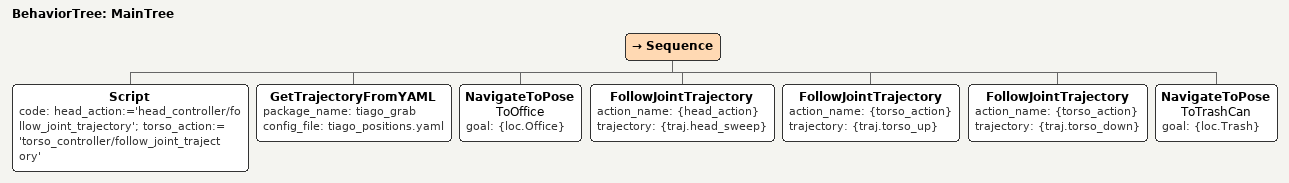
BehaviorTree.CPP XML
<root BTCPP_format="4">
  <BehaviorTree ID="MainTree">
    <Sequence>
      <Script code="
        head_action:='head_controller/follow_joint_trajectory';
        torso_action:='torso_controller/follow_joint_trajectory'"/>

      <!-- Get pre-defined trajectories for torso and head -->
      <GetTrajectoryFromYAML package_name="tiago_grab" config_file="tiago_positions.yaml"/>

      <!-- Go to Office -->
      <NavigateToPose name="ToOffice" goal="{loc.Office}"/>

      <!-- Move your Head around-->
      <FollowJointTrajectory action_name="{head_action}" trajectory="{traj.head_sweep}"/>

      <!-- Move your Torso Up -->
      <FollowJointTrajectory action_name="{torso_action}" trajectory="{traj.torso_up}"/>

      <!-- Move your Torso Down -->
      <FollowJointTrajectory action_name="{torso_action}" trajectory="{traj.torso_down}"/>

      <!-- Move to another Spot -->
      <NavigateToPose name="ToTrashCan" goal="{loc.Trash}"/>

    </Sequence>
  </BehaviorTree>
</root>
